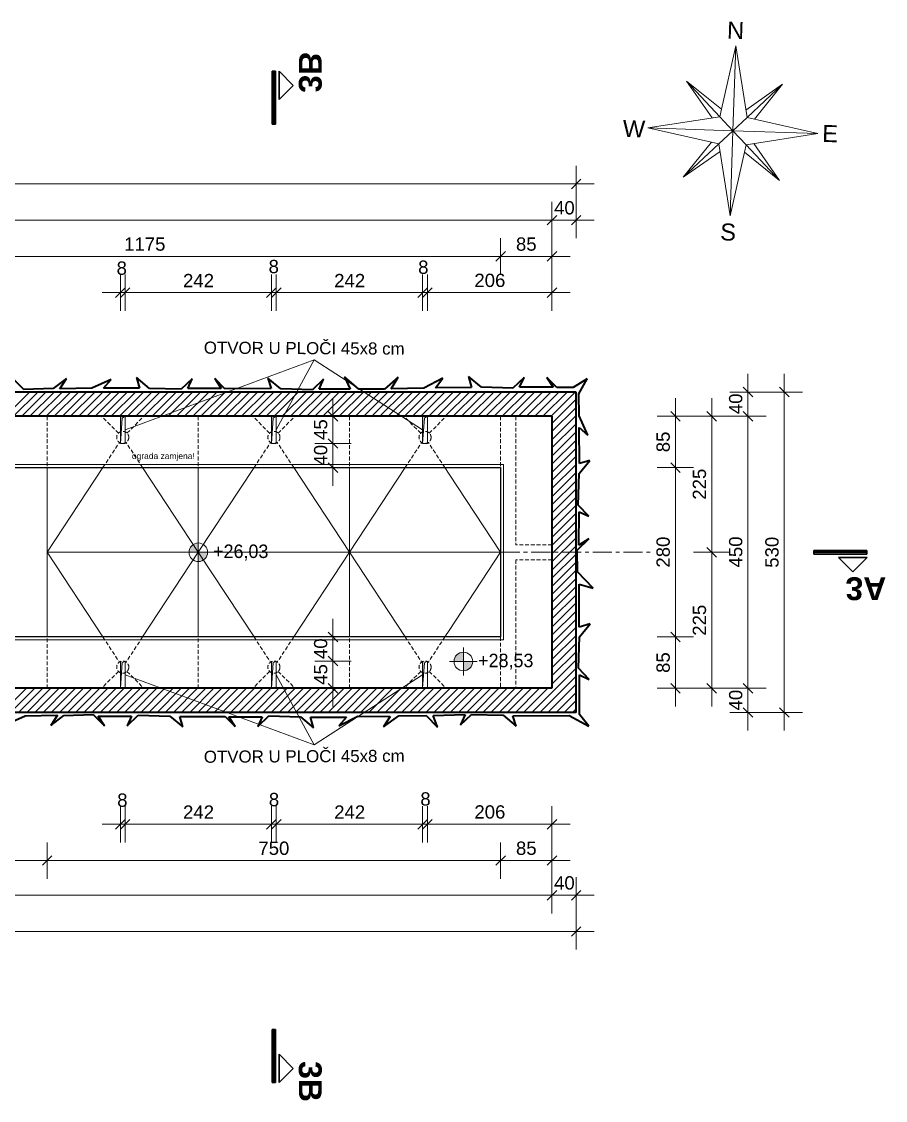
# Model space of a CAD drawing. Header units: millimetres. Extents: x 47998 to 491357, y 29487 to 305355.
# Drawn here: x 50138 to 51567, y 29488 to 31273 of the extents above; entities that cross this region are included whole.
import ezdxf

# ---------------------------------------------------------------- set-up
doc = ezdxf.new("R2010")
doc.units = ezdxf.units.MM
doc.linetypes.add('GP kota 28.53_PBS_arhitektura$0$CENTER', pattern=[50.8, 31.75, -6.35, 6.35, -6.35])
doc.linetypes.add('GP kota 28.53_PBS_arhitektura$0$HIDDEN', pattern=[9.525, 6.35, -3.175])
doc.styles.add('GP kota 28.53_PBS_arhitektura$0$KOTE', font='arial.ttf')
doc.styles.add('GP kota 28.53_PBS_arhitektura$0$PRESJEK', font='arialbd.ttf', dxfattribs={"width": 0.7, "height": 75})
doc.styles.add('GP kota 28.53_PBS_arhitektura$0$ROMANT', font='arial.ttf')
doc.styles.add('GP kota 28.53_PBS_arhitektura$0$Standard', font='arial.ttf')

msp = doc.modelspace()

# ---------------------------------------------------------------- hatches: boundary and pattern name
at = {"linetype": 'Continuous', "lineweight": 30}
for points in [[(50552.7, 31190.8), (50555.7, 31190.8), (50555.7, 31103), (50552.7, 31103)], [(50558.6, 31103), (50555.7, 31103), (50555.7, 31190.8), (50558.6, 31190.8)], [(51536.7, 30397.9), (51536.7, 30395), (51449, 30395), (51449, 30397.9)], [(51449, 30392), (51449, 30395), (51536.7, 30395), (51536.7, 30392)], [(50552.7, 29517.8), (50555.7, 29517.8), (50555.7, 29605.6), (50552.7, 29605.6)], [(50558.6, 29605.6), (50555.7, 29605.6), (50555.7, 29517.8), (50558.6, 29517.8)]]:
    msp.add_hatch(color=5, dxfattribs=at).paths.add_polyline_path(points)
at = {"linetype": 'Continuous', "lineweight": 20}
h = msp.add_hatch(color=254, dxfattribs=at)
h.dxf.hatch_style = 1
h.paths.add_polyline_path([(50304.7, 30617), (50309.7, 30620), (50301.7, 30620), (50301.7, 30575)])
h = msp.add_hatch(color=254, dxfattribs=at)
h.dxf.hatch_style = 1
h.paths.add_polyline_path([(50554.7, 30617), (50559.7, 30620), (50551.7, 30620), (50551.7, 30575)])
h = msp.add_hatch(color=254, dxfattribs=at)
h.dxf.hatch_style = 1
h.paths.add_polyline_path([(50804.7, 30617), (50809.7, 30620), (50801.7, 30620), (50801.7, 30575)])
h = msp.add_hatch(color=2, dxfattribs=at)
h.paths.add_polyline_path([(50415.3, 30395), (50430.7, 30395), (50430.7, 30410.3, 0.414214)])
h.paths.add_polyline_path([(50430.7, 30379.6, 0.414214), (50446.1, 30395), (50430.7, 30395)])
h = msp.add_hatch(color=2, dxfattribs=at)
h.paths.add_polyline_path([(50853.7, 30214.4), (50869.1, 30214.4), (50869.1, 30229.8, 0.414214)])
h.paths.add_polyline_path([(50869.1, 30199, 0.414214), (50884.5, 30214.4), (50869.1, 30214.4)])
h = msp.add_hatch(color=254, dxfattribs=at)
h.dxf.hatch_style = 1
h.paths.add_polyline_path([(50304.7, 30212), (50309.7, 30215), (50301.7, 30215), (50301.7, 30170)])
h = msp.add_hatch(color=254, dxfattribs=at)
h.dxf.hatch_style = 1
h.paths.add_polyline_path([(50554.7, 30212), (50559.7, 30215), (50551.7, 30215), (50551.7, 30170)])
h = msp.add_hatch(color=254, dxfattribs=at)
h.dxf.hatch_style = 1
h.paths.add_polyline_path([(50804.7, 30212), (50809.7, 30215), (50801.7, 30215), (50801.7, 30170)])

# ---------------------------------------------------------------- linework, layer by layer
at = {"color": 7, "linetype": 'Continuous', "lineweight": 15}
for p, q in [((51319.8, 31232.8), (51296.1, 31127.9)), ((51319.8, 31232.8), (51315, 31092.2)), ((51338.3, 31114), (51319.8, 31232.8)), ((51238.2, 31174.4), (51293.3, 31115.5)), ((51238.2, 31174.4), (51296.1, 31127.9)), ((51280.8, 31113.5), (51238.2, 31174.4)), ((51336.3, 31126.5), (51397.2, 31169)), ((51397.2, 31169), (51338.3, 31114)), ((51397.2, 31169), (51350.7, 31111.2)), ((51296.1, 31127.9), (51293.3, 31115.5)), ((51293.3, 31115.5), (51174.5, 31097)), ((51293.3, 31115.5), (51315, 31092.2)), ((51338.3, 31114), (51315, 31092.2)), ((51455.6, 31087.5), (51338.3, 31114)), ((51174.5, 31097), (51279.4, 31073.3)), ((51174.5, 31097), (51315, 31092.2)), ((51315, 31092.2), (51291.8, 31070.5)), ((51315, 31092.2), (51310.3, 30951.7)), ((51315, 31092.2), (51336.8, 31069)), ((51315, 31092.2), (51455.6, 31087.5)), ((51336.8, 31069), (51455.6, 31087.5)), ((51232.8, 31015.4), (51279.4, 31073.3)), ((51291.8, 31070.5), (51232.8, 31015.4)), ((51279.4, 31073.3), (51291.8, 31070.5)), ((51291.8, 31070.5), (51310.3, 30951.7)), ((51334, 31056.6), (51336.8, 31069)), ((51336.8, 31069), (51391.8, 31010)), ((51349.3, 31070.9), (51391.8, 31010)), ((51293.7, 31058), (51232.8, 31015.4)), ((51310.3, 30951.7), (51334, 31056.6)), ((51391.8, 31010), (51334, 31056.6))]:
    msp.add_line(p, q, dxfattribs=at)
at = {"color": 5, "linetype": 'Continuous', "lineweight": 30}
for p, q in [((50558.6, 31190.8), (50552.7, 31190.8)), ((50552.7, 31103), (50552.7, 31190.8)), ((50555.7, 31103), (50555.7, 31190.8)), ((50558.6, 31103), (50558.6, 31190.8)), ((50587.8, 31167.3), (50564.2, 31190.9)), ((50564.2, 31143.8), (50564.2, 31190.9)), ((50587.8, 31167.3), (50564.2, 31143.8)), ((50558.6, 31103), (50552.7, 31103)), ((51449, 30392), (51449, 30397.9)), ((51449, 30397.9), (51536.7, 30397.9)), ((51449, 30395), (51536.7, 30395)), ((51449, 30392), (51536.7, 30392)), ((51536.7, 30392), (51536.7, 30397.9)), ((51513.3, 30362.9), (51489.8, 30386.4)), ((51489.8, 30386.4), (51536.8, 30386.4)), ((51513.3, 30362.9), (51536.8, 30386.4)), ((50558.6, 29605.6), (50552.7, 29605.6)), ((50552.7, 29605.6), (50552.7, 29517.8)), ((50555.7, 29605.6), (50555.7, 29517.8)), ((50558.6, 29605.6), (50558.6, 29517.8)), ((50587.8, 29541.3), (50564.2, 29564.8)), ((50564.2, 29564.8), (50564.2, 29517.8)), ((50587.8, 29541.3), (50564.2, 29517.8)), ((50558.6, 29517.8), (50552.7, 29517.8))]:
    msp.add_line(p, q, dxfattribs=at)
at = {"color": 2, "linetype": 'Continuous', "lineweight": 20}
for p, q in [((51055.7, 31034.4), (51055.7, 30974.4)), ((48796.4, 31004.4), (51054.9, 31004.4)), ((51025.7, 31004.4), (51085.7, 31004.4)), ((51047.7, 30996.4), (51063.6, 31012.3)), ((51015.7, 30974.4), (51015.7, 30914.4)), ((51015.7, 30974.4), (51015.7, 30914.4)), ((51055.7, 30914.4), (51055.7, 30974.4)), ((48836.4, 30944.4), (51014.9, 30944.4)), ((50985.7, 30944.4), (51045.7, 30944.4)), ((50985.7, 30944.4), (51045.7, 30944.4)), ((51007.7, 30936.4), (51023.6, 30952.3)), ((51007.7, 30936.4), (51023.6, 30952.3)), ((51014.9, 30944.4), (51014.2, 30944.4)), ((51015.7, 30944.4), (51055.7, 30944.4)), ((51085.7, 30944.4), (51025.7, 30944.4)), ((51063.6, 30952.3), (51047.7, 30936.4)), ((51056.4, 30944.4), (51057.2, 30944.4)), ((50930.7, 30914.4), (50930.7, 30854.4)), ((50930.7, 30854.4), (50930.7, 30914.4)), ((51015.7, 30914.4), (51015.7, 30854.4)), ((50922.7, 30876.4), (50938.6, 30892.3)), ((50938.6, 30892.3), (50922.7, 30876.4)), ((51007.7, 30876.4), (51023.6, 30892.3)), ((49756.4, 30884.4), (50929.9, 30884.4)), ((50900.7, 30884.4), (50960.7, 30884.4)), ((50960.7, 30884.4), (50900.7, 30884.4)), ((50931.4, 30884.4), (51014.9, 30884.4)), ((50985.7, 30884.4), (51045.7, 30884.4)), ((50301.7, 30854.4), (50301.7, 30794.4)), ((50309.7, 30794.4), (50309.7, 30854.4)), ((50309.7, 30794.4), (50309.7, 30854.4)), ((50551.7, 30854.4), (50551.7, 30794.4)), ((50551.7, 30854.4), (50551.7, 30794.4)), ((50559.7, 30794.4), (50559.7, 30854.4)), ((50559.7, 30794.4), (50559.7, 30854.4)), ((50801.7, 30854.4), (50801.7, 30794.4)), ((50801.7, 30854.4), (50801.7, 30794.4)), ((50809.7, 30794.4), (50809.7, 30854.4)), ((50809.7, 30794.4), (50809.7, 30854.4)), ((51015.7, 30854.4), (51015.7, 30794.4)), ((50271.7, 30824.4), (50331.7, 30824.4)), ((50339.7, 30824.4), (50279.7, 30824.4)), ((50339.7, 30824.4), (50279.7, 30824.4)), ((50293.7, 30816.4), (50309.6, 30832.3)), ((50300.9, 30824.4), (50300.2, 30824.4)), ((50317.6, 30832.3), (50301.7, 30816.4)), ((50317.6, 30832.3), (50301.7, 30816.4)), ((50309.7, 30824.4), (50301.7, 30824.4)), ((50550.9, 30824.4), (50310.4, 30824.4)), ((50310.4, 30824.4), (50311.2, 30824.4)), ((50521.7, 30824.4), (50581.7, 30824.4)), ((50521.7, 30824.4), (50581.7, 30824.4)), ((50589.7, 30824.4), (50529.7, 30824.4)), ((50589.7, 30824.4), (50529.7, 30824.4)), ((50543.7, 30816.4), (50559.6, 30832.3)), ((50543.7, 30816.4), (50559.6, 30832.3)), ((50550.9, 30824.4), (50550.2, 30824.4)), ((50567.6, 30832.3), (50551.7, 30816.4)), ((50567.6, 30832.3), (50551.7, 30816.4)), ((50559.7, 30824.4), (50551.7, 30824.4)), ((50801, 30824.4), (50560.4, 30824.4)), ((50560.4, 30824.4), (50561.2, 30824.4)), ((50771.7, 30824.4), (50831.7, 30824.4)), ((50771.7, 30824.4), (50831.7, 30824.4)), ((50839.7, 30824.4), (50779.7, 30824.4)), ((50839.7, 30824.4), (50779.7, 30824.4)), ((50793.8, 30816.4), (50809.7, 30832.3)), ((50793.8, 30816.4), (50809.7, 30832.3)), ((50801, 30824.4), (50800.2, 30824.4)), ((50817.6, 30832.3), (50801.7, 30816.4)), ((50817.6, 30832.3), (50801.7, 30816.4)), ((50809.7, 30824.4), (50801.7, 30824.4)), ((51014.9, 30824.4), (50810.4, 30824.4)), ((50810.4, 30824.4), (50811.2, 30824.4)), ((50985.7, 30824.4), (51045.7, 30824.4)), ((51007.7, 30816.4), (51023.6, 30832.3)), ((50309.7, 30597.5), (50622.5, 30713.5)), ((50622.5, 30713.5), (50559.7, 30597.5)), ((50801.7, 30597.5), (50622.5, 30713.5)), ((51339.9, 30690), (51339.9, 30630)), ((51399.9, 30630), (51399.9, 30690)), ((51369.9, 30660), (51309.9, 30660)), ((51332, 30667.9), (51347.9, 30652)), ((51339.9, 30660.7), (51339.9, 30661.5)), ((51339.9, 30620), (51339.9, 30660)), ((51369.9, 30660), (51429.9, 30660)), ((51407.9, 30652), (51392, 30667.9)), ((51399.9, 30130.7), (51399.9, 30659.2)), ((50653.4, 30650), (50653.4, 30590)), ((51219.9, 30590), (51219.9, 30650)), ((51279.9, 30590), (51279.9, 30650)), ((51339.9, 30590), (51339.9, 30650)), ((51339.9, 30590), (51339.9, 30650)), ((50645.5, 30627.9), (50661.4, 30612)), ((50653.4, 30620.7), (50653.4, 30621.5)), ((51227.9, 30612), (51212, 30627.9)), ((51287.9, 30612), (51272, 30627.9)), ((51347.9, 30612), (51332, 30627.9)), ((51347.9, 30612), (51332, 30627.9)), ((50683.4, 30620), (50623.4, 30620)), ((50653.4, 30575), (50653.4, 30620)), ((50653.4, 30545), (50653.4, 30605)), ((50653.4, 30605), (50653.4, 30545)), ((51189.9, 30620), (51249.9, 30620)), ((51219.9, 30535.7), (51219.9, 30619.2)), ((51249.9, 30620), (51309.9, 30620)), ((51279.9, 30395.7), (51279.9, 30619.2)), ((51309.9, 30620), (51369.9, 30620)), ((51309.9, 30620), (51369.9, 30620)), ((51339.9, 30170.7), (51339.9, 30619.2)), ((51339.9, 30619.2), (51339.9, 30618.5)), ((50623.4, 30575), (50683.4, 30575)), ((50683.4, 30575), (50623.4, 30575)), ((50661.4, 30567), (50645.5, 30582.9)), ((50645.5, 30582.9), (50661.4, 30567)), ((50653.4, 30575.7), (50653.4, 30576.5)), ((50653.4, 30575), (50653.4, 30535)), ((50653.4, 30574.2), (50653.4, 30573.5)), ((50653.4, 30505), (50653.4, 30565)), ((51219.9, 30505), (51219.9, 30565)), ((51219.9, 30565), (51219.9, 30505)), ((50623.4, 30535), (50683.4, 30535)), ((50661.4, 30527), (50645.5, 30542.9)), ((50653.4, 30534.2), (50653.4, 30533.5)), ((51189.9, 30535), (51249.9, 30535)), ((51249.9, 30535), (51189.9, 30535)), ((51227.9, 30527), (51212, 30542.9)), ((51212, 30542.9), (51227.9, 30527)), ((51219.9, 30255.7), (51219.9, 30534.2)), ((51279.9, 30365), (51279.9, 30425)), ((51279.9, 30425), (51279.9, 30365)), ((50430.7, 30418), (50430.7, 30371.9)), ((50407.6, 30395), (50453.8, 30395)), ((51249.9, 30395), (51309.9, 30395)), ((51309.9, 30395), (51249.9, 30395)), ((51287.9, 30387), (51272, 30402.9)), ((51272, 30402.9), (51287.9, 30387)), ((51279.9, 30170.7), (51279.9, 30394.2)), ((50653.4, 30285), (50653.4, 30225)), ((51219.9, 30225), (51219.9, 30285)), ((51219.9, 30285), (51219.9, 30225)), ((50683.4, 30255), (50623.4, 30255)), ((50645.5, 30262.9), (50661.4, 30247)), ((50653.4, 30255.7), (50653.4, 30256.5)), ((50653.4, 30215), (50653.4, 30255)), ((51189.9, 30255), (51249.9, 30255)), ((51249.9, 30255), (51189.9, 30255)), ((51227.9, 30247), (51212, 30262.9)), ((51212, 30262.9), (51227.9, 30247)), ((51219.9, 30170.7), (51219.9, 30254.2)), ((50653.4, 30185), (50653.4, 30245)), ((50653.4, 30245), (50653.4, 30185)), ((50869.1, 30237.5), (50869.1, 30191.3)), ((50623.4, 30215), (50683.4, 30215)), ((50683.4, 30215), (50623.4, 30215)), ((50661.4, 30207), (50645.5, 30222.9)), ((50645.5, 30222.9), (50661.4, 30207)), ((50653.4, 30215.7), (50653.4, 30216.5)), ((50653.4, 30170), (50653.4, 30215)), ((50653.4, 30214.2), (50653.4, 30213.5)), ((50846, 30214.4), (50892.2, 30214.4)), ((50653.4, 30140), (50653.4, 30200)), ((51219.9, 30200), (51219.9, 30140)), ((51279.9, 30200), (51279.9, 30140)), ((51339.9, 30200), (51339.9, 30140)), ((51339.9, 30200), (51339.9, 30140)), ((50309.7, 30192.5), (50622.5, 30076.4)), ((50622.5, 30076.4), (50559.7, 30192.5)), ((50801.7, 30192.5), (50622.5, 30076.4)), ((50661.4, 30162), (50645.5, 30177.9)), ((51212, 30177.9), (51227.9, 30162)), ((51272, 30177.9), (51287.9, 30162)), ((51332, 30177.9), (51347.9, 30162)), ((51332, 30177.9), (51347.9, 30162)), ((50623.4, 30170), (50683.4, 30170)), ((50653.4, 30169.2), (50653.4, 30168.5)), ((51249.9, 30170), (51189.9, 30170)), ((51309.9, 30170), (51249.9, 30170)), ((51369.9, 30170), (51309.9, 30170)), ((51369.9, 30170), (51309.9, 30170)), ((51339.9, 30170.7), (51339.9, 30171.5)), ((51339.9, 30170), (51339.9, 30130)), ((51339.9, 30100), (51339.9, 30160)), ((51399.9, 30160), (51399.9, 30100)), ((51309.9, 30130), (51369.9, 30130)), ((51347.9, 30122), (51332, 30137.9)), ((51339.9, 30129.2), (51339.9, 30128.5)), ((51429.9, 30130), (51369.9, 30130)), ((51392, 30137.9), (51407.9, 30122)), ((50301.7, 29975.1), (50301.7, 29915.1)), ((50309.7, 29915.1), (50309.7, 29975.1)), ((50309.7, 29915.1), (50309.7, 29975.1)), ((50551.7, 29975.1), (50551.7, 29915.1)), ((50551.7, 29975.1), (50551.7, 29915.1)), ((50559.7, 29915.1), (50559.7, 29975.1)), ((50559.7, 29915.1), (50559.7, 29975.1)), ((50801.7, 29975.1), (50801.7, 29915.1)), ((50801.7, 29975.1), (50801.7, 29915.1)), ((50809.7, 29915.1), (50809.7, 29975.1)), ((50809.7, 29915.1), (50809.7, 29975.1)), ((51015.7, 29975.1), (51015.7, 29915.1)), ((50271.7, 29945.1), (50331.7, 29945.1)), ((50339.7, 29945.1), (50279.7, 29945.1)), ((50339.7, 29945.1), (50279.7, 29945.1)), ((50293.7, 29937.2), (50309.6, 29953.1)), ((50300.9, 29945.1), (50300.2, 29945.1)), ((50317.6, 29953.1), (50301.7, 29937.2)), ((50317.6, 29953.1), (50301.7, 29937.2)), ((50309.7, 29945.1), (50301.7, 29945.1)), ((50550.9, 29945.1), (50310.4, 29945.1)), ((50310.4, 29945.1), (50311.2, 29945.1)), ((50521.7, 29945.1), (50581.7, 29945.1)), ((50521.7, 29945.1), (50581.7, 29945.1)), ((50589.7, 29945.1), (50529.7, 29945.1)), ((50589.7, 29945.1), (50529.7, 29945.1)), ((50543.7, 29937.2), (50559.6, 29953.1)), ((50543.7, 29937.2), (50559.6, 29953.1)), ((50550.9, 29945.1), (50550.2, 29945.1)), ((50567.6, 29953.1), (50551.7, 29937.2)), ((50567.6, 29953.1), (50551.7, 29937.2)), ((50559.7, 29945.1), (50551.7, 29945.1)), ((50800.9, 29945.1), (50560.4, 29945.1)), ((50560.4, 29945.1), (50561.2, 29945.1)), ((50771.7, 29945.1), (50831.7, 29945.1)), ((50771.7, 29945.1), (50831.7, 29945.1)), ((50839.7, 29945.1), (50779.7, 29945.1)), ((50839.7, 29945.1), (50779.7, 29945.1)), ((50793.7, 29937.2), (50809.6, 29953.1)), ((50793.7, 29937.2), (50809.6, 29953.1)), ((50800.9, 29945.1), (50800.2, 29945.1)), ((50817.6, 29953.1), (50801.7, 29937.2)), ((50817.6, 29953.1), (50801.7, 29937.2)), ((50809.7, 29945.1), (50801.7, 29945.1)), ((50810.4, 29945.1), (51014.9, 29945.1)), ((50810.4, 29945.1), (50811.2, 29945.1)), ((50985.7, 29945.1), (51045.7, 29945.1)), ((51007.7, 29937.2), (51023.6, 29953.1)), ((50180.7, 29915.1), (50180.7, 29855.1)), ((50180.7, 29855.1), (50180.7, 29915.1)), ((50930.7, 29915.1), (50930.7, 29855.1)), ((50930.7, 29855.1), (50930.7, 29915.1)), ((51015.7, 29915.1), (51015.7, 29855.1)), ((50172.7, 29877.2), (50188.6, 29893.1)), ((50188.6, 29893.1), (50172.7, 29877.2)), ((50922.7, 29877.2), (50938.6, 29893.1)), ((50938.6, 29893.1), (50922.7, 29877.2)), ((51007.7, 29877.2), (51023.6, 29893.1)), ((49871.4, 29885.1), (50179.9, 29885.1)), ((50150.7, 29885.1), (50210.7, 29885.1)), ((50210.7, 29885.1), (50150.7, 29885.1)), ((50181.4, 29885.1), (50929.9, 29885.1)), ((50900.7, 29885.1), (50960.7, 29885.1)), ((50960.7, 29885.1), (50900.7, 29885.1)), ((50931.4, 29885.1), (51014.9, 29885.1)), ((50985.7, 29885.1), (51045.7, 29885.1)), ((51015.7, 29857.8), (51015.7, 29797.8)), ((51015.7, 29857.8), (51015.7, 29797.8)), ((51055.7, 29797.8), (51055.7, 29857.8)), ((51007.7, 29819.8), (51023.6, 29835.7)), ((51007.7, 29819.8), (51023.6, 29835.7)), ((51063.6, 29835.7), (51047.7, 29819.8)), ((48836.4, 29827.8), (51014.9, 29827.8)), ((50985.7, 29827.8), (51045.7, 29827.8)), ((50985.7, 29827.8), (51045.7, 29827.8)), ((51014.9, 29827.8), (51014.2, 29827.8)), ((51015.7, 29827.8), (51055.7, 29827.8)), ((51085.7, 29827.8), (51025.7, 29827.8)), ((51056.4, 29827.8), (51057.2, 29827.8)), ((51055.7, 29797.8), (51055.7, 29737.8)), ((48796.4, 29767.8), (51054.9, 29767.8)), ((51025.7, 29767.8), (51085.7, 29767.8)), ((51047.7, 29759.8), (51063.6, 29775.7))]:
    msp.add_line(p, q, dxfattribs=at)
at = {"color": 253, "linetype": 'Continuous', "lineweight": 35}
for p, q in [((50142.3, 30664), (50123.5, 30683.1)), ((50212.4, 30682.5), (50190.8, 30665.7)), ((50201.4, 30665.4), (50212.4, 30682.5)), ((50286.5, 30680.9), (50254.7, 30666.5)), ((50273.7, 30666.5), (50286.5, 30680.9)), ((50350, 30666.1), (50328.6, 30683.9)), ((50328.6, 30683.9), (50333.6, 30666.7)), ((50420.6, 30682), (50402.3, 30664.6)), ((50413.3, 30666.1), (50420.6, 30682)), ((50474.4, 30665.6), (50458.1, 30682.2)), ((50458.1, 30682.2), (50468.7, 30665.8)), ((50567.4, 30665.2), (50545.9, 30683)), ((50545.9, 30683), (50551, 30665.8)), ((50638, 30681.1), (50619.6, 30663.7)), ((50630.4, 30664.6), (50638, 30681.1)), ((50696.3, 30665), (50672.4, 30685.2)), ((50672.4, 30685.2), (50682, 30664.8)), ((50761.3, 30684.6), (50738.9, 30664.7)), ((50749.9, 30665.5), (50761.3, 30684.6)), ((50835.3, 30683), (50803.7, 30666.3)), ((50822.8, 30667.1), (50835.3, 30683)), ((50898.9, 30668.2), (50877.4, 30686)), ((50877.4, 30686), (50882.6, 30667.4)), ((50969.5, 30684.2), (50951.1, 30666.7)), ((50962.1, 30668.2), (50969.5, 30684.2)), ((51023.5, 30667.5), (51007, 30684.3)), ((51007, 30684.3), (51017.5, 30668)), ((51074, 30681.7), (51050.5, 30667.5)), ((51060.3, 30656.8), (51074, 30681.7)), ((50190.8, 30665.7), (50142.3, 30664)), ((50254.7, 30666.5), (50201.4, 30665.4)), ((50333.6, 30666.7), (50273.7, 30666.5)), ((50402.3, 30664.6), (50350, 30666.1)), ((50468.7, 30665.8), (50413.3, 30666.1)), ((50551, 30665.8), (50474.4, 30665.6)), ((50619.6, 30663.7), (50567.4, 30665.2)), ((50682, 30664.8), (50630.4, 30664.6)), ((50738.9, 30664.7), (50696.3, 30665)), ((50803.7, 30666.3), (50749.9, 30665.5)), ((50882.6, 30667.4), (50822.8, 30667.1)), ((50951.1, 30666.7), (50898.9, 30668.2)), ((51017.5, 30668), (50962.1, 30668.2)), ((51050.5, 30667.5), (51023.5, 30667.5)), ((51060.9, 30620.5), (51060.3, 30656.8)), ((51075.2, 30588.7), (51060.9, 30620.5)), ((51061.1, 30541.6), (51060.9, 30601.5)), ((51060.9, 30601.5), (51075.2, 30588.7)), ((51060.5, 30525.2), (51078.2, 30546.7)), ((51078.2, 30546.7), (51061.1, 30541.6)), ((51058.9, 30473), (51060.5, 30525.2)), ((51076.4, 30454.6), (51058.9, 30473)), ((51060.2, 30406.5), (51060.4, 30461.9)), ((51060.4, 30461.9), (51076.4, 30454.6)), ((51057.4, 30398.3), (51076.6, 30417.1)), ((51076.6, 30417.1), (51060.2, 30406.5)), ((51057.7, 30362.9), (51057.4, 30398.3)), ((51083.7, 30335.6), (51057.7, 30362.9)), ((51060.4, 30271.4), (51060.4, 30342.3)), ((51060.4, 30342.3), (51083.7, 30335.6)), ((51079.1, 30276.9), (51060.4, 30271.4)), ((51061.4, 30255.4), (51079.1, 30276.9)), ((51059.8, 30203.2), (51061.4, 30255.4)), ((51077.3, 30184.8), (51059.8, 30203.2)), ((51061, 30126.6), (51061.3, 30192.2)), ((51061.3, 30192.2), (51077.3, 30184.8)), ((50112.5, 30110), (50144.3, 30124.4)), ((50144.3, 30124.4), (50197.6, 30125.5)), ((50197.6, 30125.5), (50186.6, 30108.4)), ((50186.6, 30108.4), (50208.2, 30125.2)), ((50208.2, 30125.2), (50256.7, 30126.9)), ((50256.7, 30126.9), (50275.5, 30107.8)), ((50275.5, 30107.8), (50264.9, 30124.1)), ((50264.9, 30124.1), (50320.3, 30123.9)), ((50313, 30107.9), (50331.3, 30125.4)), ((50320.3, 30123.9), (50313, 30107.9)), ((50331.3, 30125.4), (50383.6, 30123.9)), ((50383.6, 30123.9), (50405, 30106.1)), ((50400, 30123.2), (50474.9, 30123.5)), ((50405, 30106.1), (50400, 30123.2)), ((50474.9, 30123.5), (50491.5, 30106.6)), ((50491.5, 30106.6), (50480.9, 30123)), ((50480.9, 30123), (50536.3, 30122.7)), ((50529, 30106.8), (50547.3, 30124.2)), ((50536.3, 30122.7), (50529, 30106.8)), ((50547.3, 30124.2), (50599.5, 30122.7)), ((50599.5, 30122.7), (50621, 30104.9)), ((50616, 30122.1), (50675.9, 30122.3)), ((50621, 30104.9), (50616, 30122.1)), ((50663.1, 30108), (50694.3, 30123.9)), ((50675.9, 30122.3), (50663.1, 30108)), ((50694.3, 30123.9), (50748.1, 30123.5)), ((50737.2, 30106.4), (50762.2, 30124.5)), ((50748.1, 30123.5), (50737.2, 30106.4)), ((50762.2, 30124.5), (50807.3, 30124.8)), ((50807.3, 30124.8), (50826.1, 30105.7)), ((50819.3, 30125.1), (50872, 30126.7)), ((50826.1, 30105.7), (50819.3, 30125.1)), ((50864.1, 30109.4), (50882.5, 30126.9)), ((50872, 30126.7), (50864.1, 30109.4)), ((50882.5, 30126.9), (50934.7, 30125.3)), ((50934.7, 30125.3), (50956.2, 30107.6)), ((50951.1, 30124.7), (51044.2, 30125)), ((50956.2, 30107.6), (50951.1, 30124.7)), ((51044.2, 30125), (51076.4, 30107.6)), ((51076.4, 30107.6), (51061, 30126.6))]:
    msp.add_line(p, q, dxfattribs=at)
at = {"color": 3, "linetype": 'Continuous', "lineweight": 40}
for p, q in [((51055.7, 30660), (48795.7, 30660)), ((51055.7, 30130), (51055.7, 30660)), ((51015.7, 30620), (48835.7, 30620)), ((51015.7, 30620), (51015.7, 30170)), ((51015.7, 30170), (48835.7, 30170)), ((51055.7, 30130), (48795.7, 30130))]:
    msp.add_line(p, q, dxfattribs=at)
at = {"color": 8, "linetype": 'Continuous', "lineweight": 5}
for p, q in [((50111.6, 30620), (50151.6, 30660)), ((50125.1, 30620), (50165.1, 30660)), ((50138.5, 30620), (50178.5, 30660)), ((50152, 30620), (50192, 30660)), ((50165.5, 30620), (50205.5, 30660)), ((50179, 30620), (50219, 30660)), ((50192.4, 30620), (50232.4, 30660)), ((50205.9, 30620), (50245.9, 30660)), ((50219.4, 30620), (50259.4, 30660)), ((50232.8, 30620), (50272.8, 30660)), ((50246.3, 30620), (50286.3, 30660)), ((50259.8, 30620), (50299.8, 30660)), ((50273.2, 30620), (50313.2, 30660)), ((50286.7, 30620), (50326.7, 30660)), ((50300.2, 30620), (50340.2, 30660)), ((50313.7, 30620), (50353.7, 30660)), ((50327.1, 30620), (50367.1, 30660)), ((50340.6, 30620), (50380.6, 30660)), ((50354.1, 30620), (50394.1, 30660)), ((50367.5, 30620), (50407.5, 30660)), ((50381, 30620), (50421, 30660)), ((50394.5, 30620), (50434.5, 30660)), ((50407.9, 30620), (50447.9, 30660)), ((50421.4, 30620), (50461.4, 30660)), ((50434.9, 30620), (50474.9, 30660)), ((50448.4, 30620), (50488.4, 30660)), ((50461.8, 30620), (50501.8, 30660)), ((50475.3, 30620), (50515.3, 30660)), ((50488.8, 30620), (50528.8, 30660)), ((50502.2, 30620), (50542.2, 30660)), ((50515.7, 30620), (50555.7, 30660)), ((50529.2, 30620), (50569.2, 30660)), ((50542.7, 30620), (50582.7, 30660)), ((50556.1, 30620), (50596.1, 30660)), ((50569.6, 30620), (50609.6, 30660)), ((50583.1, 30620), (50623.1, 30660)), ((50596.5, 30620), (50636.5, 30660)), ((50610, 30620), (50650, 30660)), ((50623.5, 30620), (50663.5, 30660)), ((50636.9, 30620), (50676.9, 30660)), ((50650.4, 30620), (50690.4, 30660)), ((50663.9, 30620), (50703.9, 30660)), ((50677.4, 30620), (50717.4, 30660)), ((50690.8, 30620), (50730.8, 30660)), ((50704.3, 30620), (50744.3, 30660)), ((50717.8, 30620), (50757.8, 30660)), ((50731.2, 30620), (50771.2, 30660)), ((50744.7, 30620), (50784.7, 30660)), ((50758.2, 30620), (50798.2, 30660)), ((50771.6, 30620), (50811.6, 30660)), ((50785.1, 30620), (50825.1, 30660)), ((50798.6, 30620), (50838.6, 30660)), ((50812.1, 30620), (50852.1, 30660)), ((50825.5, 30620), (50865.5, 30660)), ((50839, 30620), (50879, 30660)), ((50852.5, 30620), (50892.5, 30660)), ((50865.9, 30620), (50905.9, 30660)), ((50879.4, 30620), (50919.4, 30660)), ((50892.9, 30620), (50932.9, 30660)), ((50906.4, 30620), (50946.4, 30660)), ((50919.8, 30620), (50959.8, 30660)), ((50933.3, 30620), (50973.3, 30660)), ((50946.8, 30620), (50986.8, 30660)), ((50960.2, 30620), (51000.2, 30660)), ((50973.7, 30620), (51013.7, 30660)), ((50987.2, 30620), (51027.2, 30660)), ((51000.6, 30620), (51040.6, 30660)), ((51014.1, 30620), (51054.1, 30660)), ((51015.7, 30608), (51055.7, 30648)), ((51015.7, 30594.6), (51055.7, 30634.6)), ((51015.7, 30581.1), (51055.7, 30621.1)), ((51015.7, 30567.6), (51055.7, 30607.6)), ((51015.7, 30554.2), (51055.7, 30594.2)), ((51015.7, 30540.7), (51055.7, 30580.7)), ((51015.7, 30527.2), (51055.7, 30567.2)), ((51015.7, 30513.8), (51055.7, 30553.8)), ((51015.7, 30500.3), (51055.7, 30540.3)), ((51015.7, 30486.8), (51055.7, 30526.8)), ((51015.7, 30473.3), (51055.7, 30513.3)), ((51015.7, 30459.9), (51055.7, 30499.9)), ((51015.7, 30446.4), (51055.7, 30486.4)), ((51015.7, 30432.9), (51055.7, 30472.9)), ((51015.7, 30419.5), (51055.7, 30459.5)), ((51015.7, 30406), (51055.7, 30446)), ((51015.7, 30392.5), (51055.7, 30432.5)), ((51015.7, 30379), (51055.7, 30419)), ((51015.7, 30365.6), (51055.7, 30405.6)), ((51015.7, 30352.1), (51055.7, 30392.1)), ((51015.7, 30338.6), (51055.7, 30378.6)), ((51015.7, 30325.2), (51055.7, 30365.2)), ((51015.7, 30311.7), (51055.7, 30351.7)), ((51015.7, 30298.2), (51055.7, 30338.2)), ((51015.7, 30284.8), (51055.7, 30324.8)), ((51015.7, 30271.3), (51055.7, 30311.3)), ((51015.7, 30257.8), (51055.7, 30297.8)), ((51015.7, 30244.3), (51055.7, 30284.3)), ((51015.7, 30230.9), (51055.7, 30270.9)), ((51015.7, 30217.4), (51055.7, 30257.4)), ((51015.7, 30203.9), (51055.7, 30243.9)), ((51015.7, 30190.5), (51055.7, 30230.5)), ((51015.7, 30177), (51055.7, 30217)), ((50982.1, 30130), (51055.7, 30203.5)), ((50995.6, 30130), (51055.7, 30190.1)), ((51009, 30130), (51055.7, 30176.6)), ((50106.5, 30130), (50146.5, 30170)), ((50120, 30130), (50160, 30170)), ((50133.5, 30130), (50173.5, 30170)), ((50146.9, 30130), (50186.9, 30170)), ((50160.4, 30130), (50200.4, 30170)), ((50173.9, 30130), (50213.9, 30170)), ((50187.4, 30130), (50227.4, 30170)), ((50200.8, 30130), (50240.8, 30170)), ((50214.3, 30130), (50254.3, 30170)), ((50227.8, 30130), (50267.8, 30170)), ((50241.2, 30130), (50281.2, 30170)), ((50254.7, 30130), (50294.7, 30170)), ((50268.2, 30130), (50308.2, 30170)), ((50281.6, 30130), (50321.6, 30170)), ((50295.1, 30130), (50335.1, 30170)), ((50308.6, 30130), (50348.6, 30170)), ((50322.1, 30130), (50362.1, 30170)), ((50335.5, 30130), (50375.5, 30170)), ((50349, 30130), (50389, 30170)), ((50362.5, 30130), (50402.5, 30170)), ((50375.9, 30130), (50415.9, 30170)), ((50389.4, 30130), (50429.4, 30170)), ((50402.9, 30130), (50442.9, 30170)), ((50416.4, 30130), (50456.4, 30170)), ((50429.8, 30130), (50469.8, 30170)), ((50443.3, 30130), (50483.3, 30170)), ((50456.8, 30130), (50496.8, 30170)), ((50470.2, 30130), (50510.2, 30170)), ((50483.7, 30130), (50523.7, 30170)), ((50497.2, 30130), (50537.2, 30170)), ((50510.6, 30130), (50550.6, 30170)), ((50524.1, 30130), (50564.1, 30170)), ((50537.6, 30130), (50577.6, 30170)), ((50551.1, 30130), (50591.1, 30170)), ((50564.5, 30130), (50604.5, 30170)), ((50578, 30130), (50618, 30170)), ((50591.5, 30130), (50631.5, 30170)), ((50604.9, 30130), (50644.9, 30170)), ((50618.4, 30130), (50658.4, 30170)), ((50631.9, 30130), (50671.9, 30170)), ((50645.3, 30130), (50685.3, 30170)), ((50658.8, 30130), (50698.8, 30170)), ((50672.3, 30130), (50712.3, 30170)), ((50685.8, 30130), (50725.8, 30170)), ((50699.2, 30130), (50739.2, 30170)), ((50712.7, 30130), (50752.7, 30170)), ((50726.2, 30130), (50766.2, 30170)), ((50739.6, 30130), (50779.6, 30170)), ((50753.1, 30130), (50793.1, 30170)), ((50766.6, 30130), (50806.6, 30170)), ((50780.1, 30130), (50820.1, 30170)), ((50793.5, 30130), (50833.5, 30170)), ((50807, 30130), (50847, 30170)), ((50820.5, 30130), (50860.5, 30170)), ((50833.9, 30130), (50873.9, 30170)), ((50847.4, 30130), (50887.4, 30170)), ((50860.9, 30130), (50900.9, 30170)), ((50874.3, 30130), (50914.3, 30170)), ((50887.8, 30130), (50927.8, 30170)), ((50901.3, 30130), (50941.3, 30170)), ((50914.8, 30130), (50954.8, 30170)), ((50928.2, 30130), (50968.2, 30170)), ((50941.7, 30130), (50981.7, 30170)), ((50955.2, 30130), (50995.2, 30170)), ((50968.6, 30130), (51008.6, 30170)), ((51022.5, 30130), (51055.7, 30163.1)), ((51036, 30130), (51055.7, 30149.6)), ((51049.5, 30130), (51055.7, 30136.2))]:
    msp.add_line(p, q, dxfattribs=at)
at = {"color": 1, "linetype": 'Continuous', "lineweight": -3}
for p, q in [((51015.7, 30620), (49555.7, 30620)), ((51015.7, 30170), (51015.7, 30620)), ((49755.7, 30535), (50930.7, 30535)), ((50930.7, 30535), (50930.7, 30255)), ((50930.7, 30255), (49755.7, 30255)), ((49670.7, 30170), (51015.7, 30170))]:
    msp.add_line(p, q, dxfattribs=at)
at = {"color": 252, "linetype": 'GP kota 28.53_PBS_arhitektura$0$HIDDEN', "lineweight": 18}
for p, q in [((50180.7, 30620), (50180.7, 30535)), ((50298.6, 30592), (50270.7, 30620)), ((50312.7, 30592), (50340.7, 30620)), ((50430.7, 30620), (50430.7, 30535)), ((50548.6, 30592), (50520.7, 30620)), ((50562.7, 30592), (50590.7, 30620)), ((50680.7, 30620), (50680.7, 30535)), ((50798.6, 30592), (50770.7, 30620)), ((50812.7, 30592), (50840.7, 30620)), ((50930.7, 30620), (50930.7, 30535)), ((50955.7, 30620), (50955.7, 30407.5)), ((50272.8, 30535), (50300.2, 30576.6)), ((50338.6, 30535), (50311.2, 30576.6)), ((50522.8, 30535), (50550.2, 30576.6)), ((50588.6, 30535), (50561.2, 30576.6)), ((50772.8, 30535), (50800.2, 30576.6)), ((50838.6, 30535), (50811.2, 30576.6)), ((51015.7, 30407.5), (50955.7, 30407.5)), ((51015.7, 30382.5), (50955.7, 30382.5)), ((50955.7, 30382.5), (50955.7, 30170)), ((50180.7, 30170), (50180.7, 30255)), ((50272.8, 30255), (50300.2, 30213.3)), ((50338.6, 30255), (50311.2, 30213.3)), ((50430.7, 30170), (50430.7, 30255)), ((50522.8, 30255), (50550.2, 30213.3)), ((50588.6, 30255), (50561.2, 30213.3)), ((50680.7, 30170), (50680.7, 30255)), ((50772.8, 30255), (50800.2, 30213.3)), ((50838.6, 30255), (50811.2, 30213.3)), ((50930.7, 30255), (50930.7, 30170)), ((50298.6, 30197.9), (50270.7, 30170)), ((50312.7, 30197.9), (50340.7, 30170)), ((50548.6, 30197.9), (50520.7, 30170)), ((50562.7, 30197.9), (50590.7, 30170)), ((50798.6, 30197.9), (50770.7, 30170)), ((50812.7, 30197.9), (50840.7, 30170))]:
    msp.add_line(p, q, dxfattribs=at)
at = {"color": 4, "linetype": 'Continuous', "lineweight": 20}
for p, q in [((50301.7, 30575), (50301.7, 30620)), ((50309.7, 30620), (50309.7, 30575)), ((50551.7, 30575), (50551.7, 30620)), ((50559.7, 30620), (50559.7, 30575)), ((50801.7, 30575), (50801.7, 30620)), ((50809.7, 30620), (50809.7, 30575)), ((50309.7, 30575), (50301.7, 30575)), ((50559.7, 30575), (50551.7, 30575)), ((50809.7, 30575), (50801.7, 30575)), ((50930.7, 30535), (49755.7, 30535)), ((50180.7, 30535), (50180.7, 30255)), ((50930.7, 30535), (50930.7, 30255)), ((50930.7, 30255), (49755.7, 30255)), ((50301.7, 30170), (50301.7, 30215)), ((50309.7, 30215), (50309.7, 30170)), ((50551.7, 30170), (50551.7, 30215)), ((50559.7, 30215), (50559.7, 30170)), ((50801.7, 30170), (50801.7, 30215)), ((50809.7, 30215), (50809.7, 30170))]:
    msp.add_line(p, q, dxfattribs=at)
at = {"color": 254, "linetype": 'Continuous', "lineweight": 20}
for p, q in [((50301.7, 30575), (50304.7, 30617)), ((50304.7, 30617), (50309.7, 30620)), ((50551.7, 30575), (50554.7, 30617)), ((50554.7, 30617), (50559.7, 30620)), ((50801.7, 30575), (50804.7, 30617)), ((50804.7, 30617), (50809.7, 30620)), ((50301.7, 30170), (50304.7, 30212)), ((50304.7, 30212), (50309.7, 30215)), ((50551.7, 30170), (50554.7, 30212)), ((50554.7, 30212), (50559.7, 30215)), ((50801.7, 30170), (50804.7, 30212)), ((50804.7, 30212), (50809.7, 30215))]:
    msp.add_line(p, q, dxfattribs=at)
at = {"color": 20, "linetype": 'Continuous', "lineweight": 18}
for p, q in [((49755.7, 30540), (50935.7, 30540)), ((49755.7, 30535), (50930.7, 30535)), ((50930.7, 30535), (50930.7, 30255)), ((50935.7, 30540), (50935.7, 30250)), ((50935.7, 30250), (49750.7, 30250)), ((50930.7, 30255), (49755.7, 30255))]:
    msp.add_line(p, q, dxfattribs=at)
at = {"color": 8, "linetype": 'Continuous', "lineweight": 9}
for p, q in [((50180.7, 30395), (50272.8, 30535)), ((50430.7, 30395), (50338.6, 30535)), ((50430.7, 30535), (50430.7, 30255)), ((50430.7, 30395), (50522.8, 30535)), ((50430.7, 30255), (50430.7, 30535)), ((50680.7, 30395), (50588.6, 30535)), ((50680.7, 30535), (50680.7, 30255)), ((50680.7, 30395), (50772.8, 30535)), ((50680.7, 30255), (50680.7, 30535)), ((50845.7, 30524.2), (50838.6, 30535)), ((50930.7, 30395), (50845.7, 30524.2)), ((50180.7, 30395), (50930.7, 30395)), ((50180.7, 30395), (50272.8, 30255)), ((50430.7, 30395), (50338.6, 30255)), ((50430.7, 30395), (50522.8, 30255)), ((50680.7, 30395), (50588.6, 30255)), ((50680.7, 30395), (50772.8, 30255)), ((50930.7, 30395), (50845.7, 30265.8)), ((50845.7, 30265.8), (50838.6, 30255))]:
    msp.add_line(p, q, dxfattribs=at)
at = {"color": 2, "linetype": 'GP kota 28.53_PBS_arhitektura$0$CENTER', "lineweight": 18}
msp.add_line((50930.7, 30395), (51178.4, 30395), dxfattribs=at)
at = {"color": 252, "linetype": 'GP kota 28.53_PBS_arhitektura$0$HIDDEN', "lineweight": 18}
for centre in [(50305.7, 30585), (50555.7, 30585), (50805.7, 30585), (50305.7, 30205), (50555.7, 30205), (50805.7, 30205)]:
    msp.add_circle(centre, 10, dxfattribs=at)
at = {"color": 2, "linetype": 'Continuous', "lineweight": 20}
for centre in [(50430.7, 30395), (50869.1, 30214.4)]:
    msp.add_circle(centre, 15.4, dxfattribs=at)
at = {"color": 7, "linetype": 'Continuous', "lineweight": 15}
msp.add_point((51315, 31092.2), dxfattribs=at)

# ---------------------------------------------------------------- texts
at = {"color": 7, "linetype": 'Continuous', "lineweight": 15, "style": 'GP kota 28.53_PBS_arhitektura$0$ROMANT'}
for s, p in [('N', (51304.8, 31244.8)), ('E', (51462.2, 31073.9))]:
    msp.add_text(s, height=28.1, rotation=358.0598, dxfattribs=at).set_placement(p)
at = {"color": 7, "linetype": 'Continuous', "lineweight": 15, "style": 'GP kota 28.53_PBS_arhitektura$0$ROMANT', "oblique": 360}
for s, p in [('W', (51132.3, 31082.1)), ('S', (51293.5, 30911.1))]:
    msp.add_text(s, height=28.1, rotation=358.0598, dxfattribs=at).set_placement(p)
at = {"color": 2, "linetype": 'Continuous', "lineweight": 20, "style": 'GP kota 28.53_PBS_arhitektura$0$KOTE'}
for s, p in [('40', (51019.1, 30953.8)), ('1175', (50307.9, 30893.8)), ('85', (50956.1, 30893.8)), ('8', (50295.5, 30854)), ('8', (50546.9, 30856.6)), ('8', (50794.3, 30855.5)), ('242', (50405.4, 30833.4)), ('242', (50655.4, 30833.4)), ('206', (50887.3, 30833.8)), ('8', (50296.5, 29974.1)), ('8', (50547.3, 29975)), ('8', (50797.9, 29976)), ('242', (50405.4, 29954.2)), ('242', (50655.4, 29954.2)), ('206', (50887.3, 29954.5)), ('750', (50530, 29894.5)), ('85', (50956.1, 29894.5)), ('40', (51019.1, 29837.2))]:
    msp.add_text(s, height=22, dxfattribs=at).set_placement(p)
at = {"color": 1, "linetype": 'Continuous', "lineweight": 20, "style": 'GP kota 28.53_PBS_arhitektura$0$Standard'}
for rotation, p in [(359.7132, (50439.7, 30723.5)), (0.2868, (50439.8, 30046.8))]:
    msp.add_text('OTVOR U PLOČI 45x8 cm', height=20, rotation=rotation, dxfattribs=at).set_placement(p)
at = {"color": 2, "linetype": 'Continuous', "lineweight": 20, "style": 'GP kota 28.53_PBS_arhitektura$0$KOTE'}
for s, p in [('40', (51330.5, 30623.4)), ('45', (50644, 30580.8)), ('85', (51210.5, 30560.4)), ('40', (50644, 30538.4)), ('225', (51270.5, 30482)), ('280', (51210.5, 30369.6)), ('450', (51330.5, 30369.9)), ('530', (51390.5, 30369.4)), ('225', (51270.5, 30257)), ('40', (50644, 30218.4)), ('85', (51210.5, 30195.4)), ('45', (50644, 30175.8)), ('40', (51330.5, 30133.4))]:
    msp.add_text(s, height=22, rotation=90, dxfattribs=at).set_placement(p)
at = {"color": 6, "linetype": 'Continuous', "lineweight": 35, "style": 'GP kota 28.53_PBS_arhitektura$0$KOTE'}
msp.add_text('ograda zamjena!', height=10, dxfattribs=at).set_placement((50320.8, 30549.2))
at = {"color": 5, "linetype": 'Continuous', "lineweight": 30, "style": 'GP kota 28.53_PBS_arhitektura$0$PRESJEK', "text_generation_flag": 4, "width": 1}
msp.add_attdef('3B', (50597, 31155.2), '', height=37.8, rotation=90, dxfattribs=at)
at = {"color": 2, "linetype": 'Continuous', "lineweight": 20, "style": 'GP kota 28.53_PBS_arhitektura$0$KOTE', "width": 0.95}
for tag, p in [('+26,03', (50455.2, 30385.5)), ('', (50454.8, 30356.4)), ('+28,53', (50893.6, 30204.9)), ('', (50893.2, 30175.9))]:
    msp.add_attdef(tag, p, '', height=22.3, dxfattribs=at)
at = {"color": 5, "linetype": 'Continuous', "lineweight": 30, "style": 'GP kota 28.53_PBS_arhitektura$0$PRESJEK', "text_generation_flag": 4, "width": 1}
msp.add_attdef('3A', (51501.2, 30353.6), '', height=37.8, dxfattribs=at)
at = {"color": 5, "linetype": 'Continuous', "lineweight": 30, "style": 'GP kota 28.53_PBS_arhitektura$0$PRESJEK', "width": 1}
msp.add_attdef('3B', (50597, 29553.4), '', height=37.8, rotation=270, dxfattribs=at)

doc.saveas('drawing.dxf')
